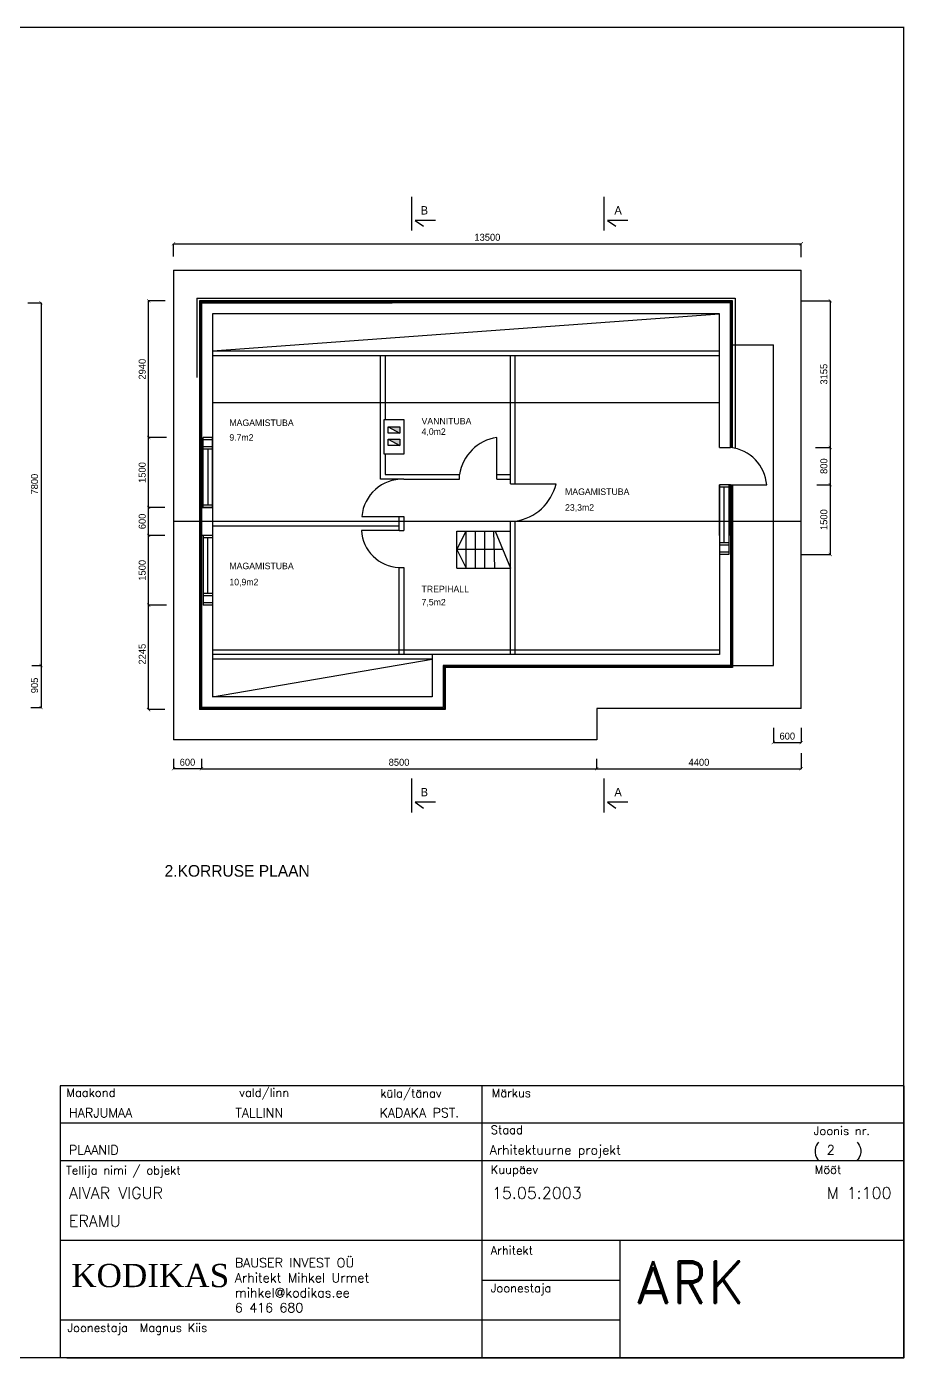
# Model space of a CAD drawing. Header units: millimetres. Extents: x -183747 to 314141, y 291435 to 411008.
# Drawn here: x 67739 to 86617, y 371139 to 399767 of the extents above; entities that cross this region are included whole.
import ezdxf

# ---------------------------------------------------------------- set-up
doc = ezdxf.new("R2010")
doc.units = ezdxf.units.MM
for name, color, linetype in [('ARKKI', 7, 'Continuous'), ('kivivooder', 254, 'Continuous'), ('MITAT', 5, 'Continuous'), ('OHUET', 5, 'Continuous'), ('pun', 1, 'Continuous'), ('raam', 7, 'Continuous'), ('RASTERIT', 9, 'Continuous'), ('TEKST', 7, 'Continuous'), ('uks', 5, 'Continuous')]:
    doc.layers.add(name, color=color, linetype=linetype)
doc.styles.add('ROMAND', font='romand')
doc.styles.add('ROMANS', font='romans')
doc.styles.add('TIMES', font='TIMES.TTF')
doc.dimstyles.new('ISO-25', dxfattribs={"dimtxt": 2.5, "dimasz": 2.5, "dimexe": 1.25, "dimexo": 0.625, "dimgap": 6.25, "dimtad": 1, "dimdec": 0, "dimtxsty": 'Standard', "dimcen": 2.5, "dimadec": 0, "dimazin": 0, "dimtfac": 1, "dimtdec": 0, "dimtmove": 0, "dimatfit": 3, "dimfxl": 0, "dimarcsym": 0})

# ---------------------------------------------------------------- blocks, each defined once
blk = doc.blocks.new('ca3l')
at = {"color": 0, "linetype": 'ByBlock', "const_width": 0.14}
blk.add_lwpolyline([(192, 0), (192, 143), (0, 143), (0, 0)], close=True, dxfattribs=at)
blk = doc.blocks.new('kirjanurk')
at = {"layer": 'ARKKI'}
for p, q in [((0, 5846), (-18144, 5846)), ((-18144, 5846), (-18144, 0)), ((-9072, 5846), (-9072, 0)), ((0, 5846), (0, 0)), ((0, 5040), (-18144, 5040)), ((0, 4234), (-18144, 4234)), ((0, 2520), (-18144, 2520)), ((-6098, 0), (-6098, 2520)), ((-6098, 1663), (-9072, 1663)), ((-6098, 806), (-18144, 806)), ((0, 0), (-18144, 0))]:
    blk.add_line(p, q, dxfattribs=at)
for s, height, style, p in [('Maakond', 181.4, 'ROMANS', (-18010, 5608)), ('vald/linn', 181.4, 'ROMANS', (-14291, 5608)), ('küla/tänav', 181.4, 'ROMANS', (-11258, 5595)), ('Märkus', 181.4, 'ROMANS', (-8863, 5602)), ('Staad', 181.4, 'ROMANS', (-8882, 4808)), ('Joonis nr.', 181.4, 'ROMANS', (-1937, 4788)), ('(    )', 252, 'ROMAND', (-1949, 4331)), ('Tellija nimi / objekt', 181.44, 'ROMANS', (-18015, 3938)), ('Kuupäev', 181.4, 'ROMANS', (-8882, 3954)), ('Mõõt', 181.4, 'ROMANS', (-1917, 3954)), ('Arhitekt', 181.4, 'ROMANS', (-8883, 2217)), ('ARK', 907.2, 'ROMAND', (-5780, 1170)), ('Joonestaja', 181.4, 'ROMANS', (-8883, 1407)), ('Joonestaja  Magnus Kiis', 181.44, 'ROMANS', (-17988, 555))]:
    blk.add_text(s, height=height, dxfattribs=dict(at, style=style)).set_placement(p)
at = {"layer": 'MITAT', "style": 'TIMES'}
blk.add_text('KODIKAS', height=500, dxfattribs=at).set_placement((-17904, 1517))
at = {"layer": 'OHUET', "style": 'ROMANS'}
for s, height, p in [('BAUSER INVEST OÜ', 199.58, (-14385, 1943)), ('Arhitekt Mihkel Urmet', 199.58, (-14385, 1620)), ('mihkel@kodikas.ee', 199.58, (-14385, 1297)), ('6 416 680', 199.6, (-14385, 974))]:
    blk.add_text(s, height=height, dxfattribs=at).set_placement(p)
for tag, p, height in [('MAAKOND', (-17954, 5167), 200), ('VALD', (-14374, 5167), 200), ('TÄNAV', (-11274, 5167), 200), ('JOONISE NIMETUS', (-17954, 4367), 200), ('T.P', (-8904, 4367), 200), ('NR', (-1655, 4367), 200), ('MÕÕT', (-1655, 3417), 250), ('NIMI', (-17954, 3417), 250), ('Kuupäev', (-8854, 3417), 250), ('OBJEKT', (-17954, 2817), 250)]:
    blk.add_attdef(tag, p, '', height=height, dxfattribs=at)
blk = doc.blocks.new('_ArchTick')
at = {"color": 0, "linetype": 'ByBlock', "const_width": 0.15}
blk.add_lwpolyline([(-0.5, -0.5), (0.5, 0.5)], dxfattribs=at)
blk = doc.blocks.new('*D131')
at = {"layer": 'Defpoints', "color": 0}
for p in [(67852, 386032), (67826, 385129), (68049, 385129)]:
    blk.add_point(p, dxfattribs=at)
at = {"layer": 'pun', "color": 0, "lineweight": -2}
for p, q in [((67858, 386032), (68050, 386032)), ((68049, 386032), (68049, 385129)), ((67832, 385129), (68050, 385129))]:
    blk.add_line(p, q, dxfattribs=at)
at = {"layer": 'pun', "color": 0, "lineweight": -2, "xscale": 70, "yscale": 70, "zscale": 70}
for p, rotation in [((68049, 386032), 90), ((68049, 385129), 270)]:
    blk.add_blockref('_ArchTick', p, dxfattribs=dict(at, rotation=rotation))
at = {"layer": 'pun', "color": 0, "insert": (67911, 385605), "char_height": 150, "attachment_point": 5, "rotation": 90}
blk.add_mtext('905', dxfattribs=at)
blk = doc.blocks.new('*D128')
at = {"layer": 'Defpoints', "color": 0}
for p in [(67759, 393832), (67846, 386032), (68049, 386032)]:
    blk.add_point(p, dxfattribs=at)
at = {"layer": 'pun', "color": 0, "lineweight": -2}
for p, q in [((67765, 393832), (68050, 393832)), ((68049, 393832), (68049, 386032)), ((67852, 386032), (68050, 386032))]:
    blk.add_line(p, q, dxfattribs=at)
at = {"layer": 'pun', "color": 0, "lineweight": -2, "xscale": 70, "yscale": 70, "zscale": 70}
for p, rotation in [((68049, 393832), 90), ((68049, 386032), 270)]:
    blk.add_blockref('_ArchTick', p, dxfattribs=dict(at, rotation=rotation))
at = {"layer": 'pun', "color": 0, "insert": (67911, 389932), "char_height": 150, "attachment_point": 5, "rotation": 90}
blk.add_mtext('7800', dxfattribs=at)
blk = doc.blocks.new('*D166')
at = {"layer": 'Defpoints', "color": 0}
for p in [(84730, 389919), (84399, 388418), (85024, 388418)]:
    blk.add_point(p, dxfattribs=at)
at = {"layer": 'pun', "color": 0, "lineweight": -2}
for p, q in [((84736, 389919), (85025, 389919)), ((85024, 389919), (85024, 388418)), ((84406, 388418), (85025, 388418))]:
    blk.add_line(p, q, dxfattribs=at)
at = {"layer": 'pun', "color": 0, "lineweight": -2, "xscale": 70, "yscale": 70, "zscale": 70}
for p, rotation in [((85024, 389919), 90), ((85024, 388418), 270)]:
    blk.add_blockref('_ArchTick', p, dxfattribs=dict(at, rotation=rotation))
at = {"layer": 'pun', "color": 0, "insert": (84886, 389169), "char_height": 150, "attachment_point": 5, "rotation": 90}
blk.add_mtext('1500', dxfattribs=at)
blk = doc.blocks.new('*D165')
at = {"layer": 'Defpoints', "color": 0}
for p in [(84399, 393873), (84701, 390719), (85024, 390719)]:
    blk.add_point(p, dxfattribs=at)
at = {"layer": 'pun', "color": 0, "lineweight": -2}
for p, q in [((84406, 393873), (85025, 393873)), ((85024, 393873), (85024, 390719)), ((84708, 390719), (85025, 390719))]:
    blk.add_line(p, q, dxfattribs=at)
at = {"layer": 'pun', "color": 0, "lineweight": -2, "xscale": 70, "yscale": 70, "zscale": 70}
for p, rotation in [((85024, 393873), 90), ((85024, 390719), 270)]:
    blk.add_blockref('_ArchTick', p, dxfattribs=dict(at, rotation=rotation))
at = {"layer": 'pun', "color": 0, "insert": (84886, 392296), "char_height": 150, "attachment_point": 5, "rotation": 90}
blk.add_mtext('3155', dxfattribs=at)
blk = doc.blocks.new('*D164')
at = {"layer": 'Defpoints', "color": 0}
for p in [(84701, 390719), (84730, 389919), (85024, 389919)]:
    blk.add_point(p, dxfattribs=at)
at = {"layer": 'pun', "color": 0, "lineweight": -2}
for p, q in [((84708, 390719), (85025, 390719)), ((85024, 390719), (85024, 389919)), ((84736, 389919), (85025, 389919))]:
    blk.add_line(p, q, dxfattribs=at)
at = {"layer": 'pun', "color": 0, "lineweight": -2, "xscale": 70, "yscale": 70, "zscale": 70}
for p, rotation in [((85024, 390719), 90), ((85024, 389919), 270)]:
    blk.add_blockref('_ArchTick', p, dxfattribs=dict(at, rotation=rotation))
at = {"layer": 'pun', "color": 0, "insert": (84886, 390319), "char_height": 150, "attachment_point": 5, "rotation": 90}
blk.add_mtext('800', dxfattribs=at)
blk = doc.blocks.new('*D163')
at = {"layer": 'Defpoints', "color": 0}
for p in [(83799, 384696), (84399, 384696), (84399, 384378)]:
    blk.add_point(p, dxfattribs=at)
at = {"layer": 'pun', "color": 0, "lineweight": -2}
for p, q in [((83799, 384690), (83799, 384377)), ((84399, 384690), (84399, 384377)), ((83799, 384378), (84399, 384378))]:
    blk.add_line(p, q, dxfattribs=at)
at = {"layer": 'pun', "color": 0, "lineweight": -2, "xscale": 70, "yscale": 70, "zscale": 70, "rotation": 180}
blk.add_blockref('_ArchTick', (83799, 384378), dxfattribs=at)
at = {"layer": 'pun', "color": 0, "lineweight": -2, "xscale": 70, "yscale": 70, "zscale": 70}
blk.add_blockref('_ArchTick', (84399, 384378), dxfattribs=at)
at = {"layer": 'pun', "color": 0, "insert": (84099, 384515), "char_height": 150, "attachment_point": 5}
blk.add_mtext('600', dxfattribs=at)
blk = doc.blocks.new('*D162')
at = {"layer": 'Defpoints', "color": 0}
for p in [(79999, 384032), (84399, 384155), (84399, 383815)]:
    blk.add_point(p, dxfattribs=at)
at = {"layer": 'pun', "color": 0, "lineweight": -2}
for p, q in [((79999, 384026), (79999, 383813)), ((84399, 384149), (84399, 383813)), ((79999, 383815), (84399, 383815))]:
    blk.add_line(p, q, dxfattribs=at)
at = {"layer": 'pun', "color": 0, "lineweight": -2, "xscale": 70, "yscale": 70, "zscale": 70, "rotation": 180}
blk.add_blockref('_ArchTick', (79999, 383815), dxfattribs=at)
at = {"layer": 'pun', "color": 0, "lineweight": -2, "xscale": 70, "yscale": 70, "zscale": 70}
blk.add_blockref('_ArchTick', (84399, 383815), dxfattribs=at)
at = {"layer": 'pun', "color": 0, "insert": (82199, 383952), "char_height": 150, "attachment_point": 5}
blk.add_mtext('4400', dxfattribs=at)
blk = doc.blocks.new('*D161')
at = {"layer": 'Defpoints', "color": 0}
for p in [(84399, 395100), (70899, 394818), (84399, 394807)]:
    blk.add_point(p, dxfattribs=at)
at = {"layer": 'pun', "color": 0, "lineweight": -2}
for p, q in [((70899, 394825), (70899, 395101)), ((70899, 395100), (84399, 395100)), ((84399, 394814), (84399, 395101))]:
    blk.add_line(p, q, dxfattribs=at)
at = {"layer": 'pun', "color": 0, "lineweight": -2, "xscale": 70, "yscale": 70, "zscale": 70, "rotation": 180}
blk.add_blockref('_ArchTick', (70899, 395100), dxfattribs=at)
at = {"layer": 'pun', "color": 0, "lineweight": -2, "xscale": 70, "yscale": 70, "zscale": 70}
blk.add_blockref('_ArchTick', (84399, 395100), dxfattribs=at)
at = {"layer": 'pun', "color": 0, "insert": (77649, 395238), "char_height": 150, "attachment_point": 5}
blk.add_mtext('13500', dxfattribs=at)
blk = doc.blocks.new('*D160')
at = {"layer": 'Defpoints', "color": 0}
for p in [(70363, 393873), (70724, 393873), (70753, 390933)]:
    blk.add_point(p, dxfattribs=at)
at = {"layer": 'pun', "color": 0, "lineweight": -2}
for p, q in [((70718, 393873), (70362, 393873)), ((70363, 390933), (70363, 393873)), ((70746, 390933), (70362, 390933))]:
    blk.add_line(p, q, dxfattribs=at)
at = {"layer": 'pun', "color": 0, "lineweight": -2, "xscale": 70, "yscale": 70, "zscale": 70}
for p, rotation in [((70363, 393873), 90), ((70363, 390933), 270)]:
    blk.add_blockref('_ArchTick', p, dxfattribs=dict(at, rotation=rotation))
at = {"layer": 'pun', "color": 0, "insert": (70226, 392403), "char_height": 150, "attachment_point": 5, "rotation": 90}
blk.add_mtext('2940', dxfattribs=at)
blk = doc.blocks.new('*D159')
at = {"layer": 'Defpoints', "color": 0}
for p in [(70363, 388830), (70718, 388830), (70753, 387329)]:
    blk.add_point(p, dxfattribs=at)
at = {"layer": 'pun', "color": 0, "lineweight": -2}
for p, q in [((70711, 388830), (70362, 388830)), ((70363, 387329), (70363, 388830)), ((70746, 387329), (70362, 387329))]:
    blk.add_line(p, q, dxfattribs=at)
at = {"layer": 'pun', "color": 0, "lineweight": -2, "xscale": 70, "yscale": 70, "zscale": 70}
for p, rotation in [((70363, 388830), 90), ((70363, 387329), 270)]:
    blk.add_blockref('_ArchTick', p, dxfattribs=dict(at, rotation=rotation))
at = {"layer": 'pun', "color": 0, "insert": (70226, 388080), "char_height": 150, "attachment_point": 5, "rotation": 90}
blk.add_mtext('1500', dxfattribs=at)
blk = doc.blocks.new('*D158')
at = {"layer": 'Defpoints', "color": 0}
for p in [(70363, 389432), (70718, 389432), (70718, 388830)]:
    blk.add_point(p, dxfattribs=at)
at = {"layer": 'pun', "color": 0, "lineweight": -2}
for p, q in [((70711, 389432), (70362, 389432)), ((70363, 388830), (70363, 389432)), ((70711, 388830), (70362, 388830))]:
    blk.add_line(p, q, dxfattribs=at)
at = {"layer": 'pun', "color": 0, "lineweight": -2, "xscale": 70, "yscale": 70, "zscale": 70}
for p, rotation in [((70363, 389432), 90), ((70363, 388830), 270)]:
    blk.add_blockref('_ArchTick', p, dxfattribs=dict(at, rotation=rotation))
at = {"layer": 'pun', "color": 0, "insert": (70226, 389131), "char_height": 150, "attachment_point": 5, "rotation": 90}
blk.add_mtext('600', dxfattribs=at)
blk = doc.blocks.new('*D157')
at = {"layer": 'Defpoints', "color": 0}
for p in [(70363, 390933), (70753, 390933), (70718, 389432)]:
    blk.add_point(p, dxfattribs=at)
at = {"layer": 'pun', "color": 0, "lineweight": -2}
for p, q in [((70746, 390933), (70362, 390933)), ((70363, 389432), (70363, 390933)), ((70711, 389432), (70362, 389432))]:
    blk.add_line(p, q, dxfattribs=at)
at = {"layer": 'pun', "color": 0, "lineweight": -2, "xscale": 70, "yscale": 70, "zscale": 70}
for p, rotation in [((70363, 390933), 90), ((70363, 389432), 270)]:
    blk.add_blockref('_ArchTick', p, dxfattribs=dict(at, rotation=rotation))
at = {"layer": 'pun', "color": 0, "insert": (70226, 390182), "char_height": 150, "attachment_point": 5, "rotation": 90}
blk.add_mtext('1500', dxfattribs=at)
blk = doc.blocks.new('*D156')
at = {"layer": 'Defpoints', "color": 0}
for p in [(70899, 384032), (71499, 384032), (71499, 383816)]:
    blk.add_point(p, dxfattribs=at)
at = {"layer": 'pun', "color": 0, "lineweight": -2}
for p, q in [((70899, 384026), (70899, 383815)), ((71499, 384026), (71499, 383815)), ((70899, 383816), (71499, 383816))]:
    blk.add_line(p, q, dxfattribs=at)
at = {"layer": 'pun', "color": 0, "lineweight": -2, "xscale": 70, "yscale": 70, "zscale": 70, "rotation": 180}
blk.add_blockref('_ArchTick', (70899, 383816), dxfattribs=at)
at = {"layer": 'pun', "color": 0, "lineweight": -2, "xscale": 70, "yscale": 70, "zscale": 70}
blk.add_blockref('_ArchTick', (71499, 383816), dxfattribs=at)
at = {"layer": 'pun', "color": 0, "insert": (71199, 383953), "char_height": 150, "attachment_point": 5}
blk.add_mtext('600', dxfattribs=at)
blk = doc.blocks.new('*D155')
at = {"layer": 'Defpoints', "color": 0}
for p in [(71499, 384032), (79999, 384032), (79999, 383815)]:
    blk.add_point(p, dxfattribs=at)
at = {"layer": 'pun', "color": 0, "lineweight": -2}
for p, q in [((71499, 384026), (71499, 383813)), ((79999, 384026), (79999, 383813)), ((71499, 383815), (79999, 383815))]:
    blk.add_line(p, q, dxfattribs=at)
at = {"layer": 'pun', "color": 0, "lineweight": -2, "xscale": 70, "yscale": 70, "zscale": 70, "rotation": 180}
blk.add_blockref('_ArchTick', (71499, 383815), dxfattribs=at)
at = {"layer": 'pun', "color": 0, "lineweight": -2, "xscale": 70, "yscale": 70, "zscale": 70}
blk.add_blockref('_ArchTick', (79999, 383815), dxfattribs=at)
at = {"layer": 'pun', "color": 0, "insert": (75749, 383952), "char_height": 150, "attachment_point": 5}
blk.add_mtext('8500', dxfattribs=at)
blk = doc.blocks.new('*D154')
at = {"layer": 'Defpoints', "color": 0}
for p in [(70363, 387329), (70753, 387329), (70718, 385085)]:
    blk.add_point(p, dxfattribs=at)
at = {"layer": 'pun', "color": 0, "lineweight": -2}
for p, q in [((70746, 387329), (70362, 387329)), ((70363, 385085), (70363, 387329)), ((70711, 385085), (70362, 385085))]:
    blk.add_line(p, q, dxfattribs=at)
at = {"layer": 'pun', "color": 0, "lineweight": -2, "xscale": 70, "yscale": 70, "zscale": 70}
for p, rotation in [((70363, 387329), 90), ((70363, 385085), 270)]:
    blk.add_blockref('_ArchTick', p, dxfattribs=dict(at, rotation=rotation))
at = {"layer": 'pun', "color": 0, "insert": (70226, 386277), "char_height": 150, "attachment_point": 5, "rotation": 90}
blk.add_mtext('2245', dxfattribs=at)

msp = doc.modelspace()

# ---------------------------------------------------------------- hatches: boundary and pattern name
at = {"layer": 'uks'}
h = msp.add_hatch(color=256, dxfattribs=at)
h.paths.add_polyline_path([(75513.35471, 391165.216), (75765.39677, 391025.39783), (75765.39677, 391165.216)])
h.paths.add_polyline_path([(75513.35471, 390899.56135), (75765.39677, 390759.74318), (75765.39677, 390899.56135)])

# ---------------------------------------------------------------- linework, layer by layer
for p, q in [((71399.41078, 393930.96711), (71399.41078, 392228.03155)), ((71399.41078, 393930.96711), (82974.80775, 393930.96711)), ((82974.80775, 393930.96711), (82974.80775, 390719.44474)), ((82916.80775, 393872.96711), (71457.41078, 393872.96711)), ((71457.41078, 393872.96711), (71457.41078, 386032.21711)), ((82896.80775, 393852.96711), (71477.41078, 393852.96711)), ((71477.41078, 393852.96711), (71477.41078, 386032.21711)), ((82874.80775, 393830.96711), (71499.41078, 393830.96711)), ((71499.41078, 393830.96711), (71499.41078, 386032.21711)), ((71499.41078, 393830.96711), (71499.41078, 392228.03155)), ((71499.41078, 393830.96711), (75599.41078, 393830.96711)), ((82874.80775, 390718.96711), (82874.80775, 393830.96711)), ((82896.80775, 390718.96711), (82896.80775, 393852.96711)), ((82916.80775, 390718.96711), (82916.80775, 393872.96711)), ((82639.80775, 393595.96711), (71734.41078, 393595.96711)), ((71734.41078, 393595.96711), (71734.41078, 386032.21711)), ((82639.80775, 390718.96711), (82639.80775, 393595.96711)), ((71734.41078, 392794.28155), (82639.80775, 392794.28155)), ((82874.80775, 392929.28155), (83799.41078, 392929.28155)), ((83799.41078, 386032.21711), (83799.41078, 392929.28155)), ((71734.41078, 392694.28155), (75834.41078, 392694.28155)), ((75349.41078, 390038.24521), (75349.41078, 392694.28155)), ((75449.41078, 392694.28155), (75449.41078, 391319.01607)), ((75834.41078, 392694.28155), (82639.80775, 392694.28155)), ((78149.41078, 389938.24521), (78149.41078, 392694.28155)), ((78249.41078, 389938.24521), (78249.41078, 392694.28155)), ((75449.41078, 390577.97973), (75449.41078, 390138.24521)), ((82639.80775, 390718.96711), (82874.80775, 390718.96711)), ((75849.41078, 390038.24521), (75349.41078, 390038.24521)), ((75449.41078, 390138.24521), (77049.41078, 390138.24521)), ((75849.41078, 390038.24521), (77049.41078, 390038.24521)), ((77049.41078, 390038.24521), (77049.41078, 390138.24521)), ((77849.41078, 390038.24521), (77849.41078, 390138.24521)), ((77849.41078, 390138.24521), (78149.41078, 390138.24521)), ((77849.41078, 390038.24521), (78149.41078, 390038.24521)), ((78149.41078, 389938.24521), (78249.41078, 389938.24521)), ((82639.80779, 388831.10211), (82640.43279, 389919.10211)), ((82874.80775, 389918.96711), (82640.43271, 389918.96711)), ((82874.80775, 388830.96711), (82875.43275, 389918.96711)), ((82896.80775, 389918.96711), (82896.80775, 386010.21711)), ((82916.80775, 389918.96711), (82916.80775, 385990.21711)), ((71499.41078, 389431.91371), (71734.41078, 389431.91371)), ((71734.41078, 389138.24521), (75749.41078, 389138.24521)), ((75749.41078, 389238.24521), (75849.41078, 389238.24521)), ((75749.41078, 388938.24521), (75749.41078, 389238.24521)), ((75849.41078, 389238.24521), (75849.41078, 388938.24521)), ((78149.41078, 389138.24521), (78249.41078, 389138.24521)), ((78149.41078, 386267.21711), (78149.41078, 389138.24521)), ((78249.41078, 386267.21711), (78249.41078, 389138.24521)), ((71734.41078, 388830.03871), (71499.41078, 388830.03871)), ((71734.41078, 389038.24521), (75749.41078, 389038.24521)), ((75749.41078, 388938.24521), (75849.41078, 388938.24521)), ((82639.80775, 388830.96711), (82639.80775, 386267.21711)), ((82874.80775, 388830.96711), (82874.80775, 386032.21711)), ((75749.41078, 388138.24521), (75849.41078, 388138.24521)), ((75749.41078, 386267.21711), (75749.41078, 388138.24521)), ((75849.41078, 388138.24521), (75849.41078, 386267.21711)), ((75849.41078, 388092.26286), (75849.41078, 386282.21711)), ((78149.41078, 386282.21711), (78149.41078, 386879.28155)), ((76464.41078, 386267.21711), (71734.41078, 386267.21711)), ((76464.41078, 386267.21711), (76464.41078, 385362.40655)), ((82639.80775, 386267.21711), (76464.41078, 386267.21711)), ((71457.41078, 386032.21711), (71457.41078, 385085.40655)), ((71477.41078, 386032.21711), (71477.41078, 385105.40655)), ((71499.41078, 386032.21711), (71499.41078, 385127.40655)), ((76464.41078, 386167.21711), (71734.41078, 386167.21711)), ((71734.41078, 386032.21711), (71734.41078, 385362.40655)), ((76999.41078, 386032.21711), (76699.41078, 386032.21711)), ((76699.41078, 386032.21711), (76699.41078, 385127.40655)), ((82874.80775, 386032.21711), (76699.41078, 386032.21711)), ((76721.41078, 386010.21711), (76721.41078, 385105.40655)), ((82896.80775, 386010.21711), (76721.41078, 386010.21711)), ((76741.41078, 385990.21711), (76741.41078, 385085.40655)), ((82916.80775, 385990.21711), (76741.41078, 385990.21711)), ((77899.41078, 386032.21711), (81552.03379, 386032.21711)), ((81552.03379, 386032.21711), (82874.80775, 386032.21711)), ((82874.80775, 386032.21711), (83799.41078, 386032.21711)), ((76464.41078, 385362.40655), (71734.41078, 385362.40655)), ((76741.41078, 385085.40655), (71457.41078, 385085.40655)), ((76721.41078, 385105.40655), (71477.41078, 385105.40655)), ((76699.41078, 385127.40655), (71499.41078, 385127.40655))]:
    msp.add_line(p, q)
for points in [[(75429.34069, 391319.01607), (75849.41078, 391319.01607), (75849.41078, 390577.97973), (75429.34069, 390577.97973)], [(75513.35471, 391165.216), (75765.39677, 391165.216), (75765.39677, 391025.39783), (75513.35471, 391025.39783)], [(75513.35471, 390899.56135), (75765.39677, 390899.56135), (75765.39677, 390759.74318), (75513.35471, 390759.74318)]]:
    msp.add_lwpolyline(points, close=True)
at = {"layer": 'kivivooder'}
for p, q in [((71734.41078, 390932.53871), (71534.41078, 390932.53871)), ((71534.41078, 389431.91371), (71534.41078, 390932.53871)), ((71734.41078, 390882.53871), (71534.41078, 390882.53871)), ((71734.41078, 389431.91371), (71734.41078, 390932.53871)), ((71734.41078, 390732.53871), (71534.41078, 390732.53871)), ((71734.41078, 390682.53871), (71534.41078, 390682.53871)), ((71634.41078, 390682.53871), (71634.41078, 389482.53871)), ((82640.43271, 389918.96711), (82640.43271, 388418.34211)), ((82840.43271, 389918.96711), (82640.43271, 389918.96711)), ((82840.43271, 389918.96711), (82840.43271, 388418.34211)), ((82840.43271, 389868.34211), (82640.43271, 389868.34211)), ((82740.43271, 388668.34211), (82740.43271, 389868.34211)), ((71734.41078, 389482.53871), (71534.41078, 389482.53871)), ((71734.41078, 389431.91371), (71534.41078, 389431.91371)), ((84399.41078, 389129.41371), (70899.41078, 389129.41371)), ((71734.41078, 388830.03871), (71534.41078, 388830.03871)), ((71534.41078, 388830.03871), (71534.41078, 387329.41371)), ((71734.41078, 388779.41371), (71534.41078, 388779.41371)), ((71634.41078, 387579.41371), (71634.41078, 388779.41371)), ((71734.41078, 388830.03871), (71734.41078, 387329.41371)), ((82840.43271, 388668.34211), (82640.43271, 388668.34211)), ((82840.43271, 388618.34211), (82640.43271, 388618.34211)), ((82840.43271, 388468.34211), (82640.43271, 388468.34211)), ((82840.43271, 388418.34211), (82640.43271, 388418.34211)), ((71734.41078, 387579.41371), (71534.41078, 387579.41371)), ((71734.41078, 387529.41371), (71534.41078, 387529.41371)), ((71734.41078, 387379.41371), (71534.41078, 387379.41371)), ((71734.41078, 387329.41371), (71534.41078, 387329.41371))]:
    msp.add_line(p, q, dxfattribs=at)
at = {"layer": 'pun'}
for p, q in [((71734.41078, 392794.28155), (82639.80775, 393595.96711)), ((71734.41078, 391687.52795), (82639.80775, 391687.52795)), ((71734.41078, 386371.03514), (82639.80775, 386371.03514)), ((71734.41078, 385362.40655), (76464.41078, 386167.21711))]:
    msp.add_line(p, q, dxfattribs=at)
at = {"layer": 'raam'}
msp.add_line((68602.87011, 371153.05358), (86602.86522, 371153.05358), dxfattribs=at)
at = {"layer": 'uks'}
for p, q in [((76022.01789, 395382.35188), (76022.01789, 396111.08036)), ((80157.92676, 395382.35188), (80157.92676, 396111.08036)), ((76094.61219, 395601.91125), (76276.69195, 395474.61897)), ((76531.60364, 395601.91125), (76094.61219, 395601.91125)), ((80667.51251, 395601.91125), (80230.52106, 395601.91125)), ((80230.52106, 395601.91125), (80412.60081, 395474.61897)), ((70899.41078, 394529.28155), (75299.41078, 394529.28155)), ((70899.41078, 394529.28155), (70899.41078, 384432.21711)), ((75299.41078, 394529.28155), (84399.41078, 394529.28155)), ((84399.41078, 385112.28459), (84399.41078, 394529.28155)), ((75513.35471, 391165.216), (75765.39677, 391025.39783)), ((75513.35471, 390899.56135), (75765.39677, 390759.74318)), ((77849.41078, 390138.24521), (77849.41078, 390938.24521)), ((78249.41078, 389938.24521), (79126.52322, 389938.24521)), ((82875.43275, 389918.96711), (83657.61886, 389918.96711)), ((74949.41078, 389238.24521), (75749.41078, 389238.24521)), ((75749.41078, 388938.24521), (74939.697, 388938.24521)), ((76990.60285, 388124.65153), (76990.60285, 388924.65153)), ((76990.60285, 388924.65153), (77390.60285, 388924.65153)), ((76990.60285, 388524.65153), (77190.60285, 388924.65153)), ((77190.60285, 388124.65153), (77190.60285, 388924.65153)), ((77390.60285, 388124.65153), (77390.60285, 388924.65153)), ((77390.60285, 388924.65153), (78149.41078, 388924.65153)), ((77590.60285, 388124.65153), (77590.60285, 388924.65153)), ((77779.80248, 388924.65153), (77805.27372, 388124.65153)), ((77818.03993, 388924.65153), (78149.41078, 388124.65153)), ((77390.60285, 388524.65153), (76990.60285, 388524.65153)), ((76990.60285, 388524.65153), (77190.60285, 388124.65153)), ((77983.72536, 388524.65153), (77390.60285, 388524.65153)), ((76990.60285, 388124.65153), (77390.60285, 388124.65153)), ((77390.60285, 388124.65153), (78149.41078, 388124.65153)), ((79999.41078, 385112.28459), (79999.41078, 384432.21711)), ((84399.41078, 385112.28459), (79999.41078, 385112.28459)), ((79999.41078, 384432.21711), (70899.41078, 384432.21711)), ((76022.01789, 382875.43812), (76022.01789, 383604.1666)), ((80157.92676, 382875.43812), (80157.92676, 383604.1666)), ((76531.60364, 383094.99749), (76094.61219, 383094.99749)), ((76094.61219, 383094.99749), (76276.69195, 382967.70521)), ((80230.52106, 383094.99749), (80412.60081, 382967.70521)), ((80667.51251, 383094.99749), (80230.52106, 383094.99749))]:
    msp.add_line(p, q, dxfattribs=at)
for centre, radius, start, end in [((77999.96068, 389987.69531), 962.39824, 98.999857871, 171.000142129), ((82780.42137, 389844.13656), 879.97481, 4.553337223, 83.801659175), ((75820.63468, 389164.36832), 874.35055, 88.11397518, 175.153103493), ((78100.89684, 390181.90338), 1054.17208, 278.098890967, 346.635979092), ((75785.01024, 388984.04968), 846.55332, 183.101617877, 267.589874184)]:
    msp.add_arc(centre, radius, start, end, dxfattribs=at)

# ---------------------------------------------------------------- block references
at = {"layer": 'raam', "ltscale": 0.5, "xscale": 200, "yscale": 200, "zscale": 200}
msp.add_blockref('ca3l', (48202.86522, 371153.05358), dxfattribs=at)
at = {"layer": 'RASTERIT', "xscale": 1.000000000931323, "yscale": 0.9999999776482582}
msp.add_blockref('kirjanurk', (86602.86522, 371153.05358), dxfattribs=at).add_auto_attribs({'JOONISE NIMETUS': 'PLAANID', 'OBJEKT': 'ERAMU', 'NIMI': 'AIVAR VIGUR', 'MAAKOND': 'HARJUMAA', 'T.P': 'Arhitektuurne projekt', 'VALD': 'TALLINN', 'TÄNAV': 'KADAKA PST.', 'Kuupäev': '15.05.2003', 'MÕÕT': 'M 1:100', 'NR': '2'})

# ---------------------------------------------------------------- texts
at = {"layer": 'TEKST'}
msp.add_text('2.KORRUSE PLAAN', height=250, dxfattribs=at).set_placement((70707.27174, 381493.63275))
at = {"layer": 'uks'}
for s, height, p in [('B', 180, (76213.03315, 395728.19687)), ('A', 180, (80379.43058, 395728.19687)), ('VANNITUBA', 140, (76232.93463, 391217.4058)), ('MAGAMISTUBA', 140, (72099.6867, 391181.98063)), ('4,0m2', 140, (76232.93463, 390991.35678)), ('9.7m2', 140, (72099.6867, 390865.46502)), ('MAGAMISTUBA', 140, (79319.09349, 389699.72636)), ('23,3m2', 140, (79319.09349, 389360.65282)), ('MAGAMISTUBA', 140, (72099.6867, 388103.07974)), ('10,9m2', 140, (72099.6867, 387757.29134)), ('TREPIHALL', 140, (76232.93463, 387607.56882)), ('7,5m2', 140, (76232.93463, 387325.00764)), ('B', 180, (76213.03315, 383221.28311)), ('A', 180, (80379.43058, 383221.28311))]:
    msp.add_text(s, height=height, dxfattribs=at).set_placement(p)

# ---------------------------------------------------------------- dimensions: what is measured, and where the dimension line sits
at = {"layer": 'pun'}
for base, p1, p2, picture, middle in [((84399.41078, 395100.01986), (70899.41078, 394818.4007), (84399.41078, 394807.34881), '*D161', (77649.41078, 395237.51986)), ((71499.41078, 383815.81483), (70899.41078, 384032.42171), (71499.41078, 384032.42171), '*D156', (71199.41078, 383953.31483)), ((79999.41078, 383814.56483), (71499.41078, 384032.42171), (79999.41078, 384032.42171), '*D155', (75749.41078, 383952.06483)), ((84399.41078, 383814.56483), (79999.41078, 384032.42171), (84399.41078, 384155.24209), '*D162', (82199.41078, 383952.06483))]:
    dim = msp.add_linear_dim(base=base, p1=p1, p2=p2, dimstyle='ISO-25', override={"dimtxt": 150, "dimasz": 70, "dimexo": 6.25, "dimgap": 62.5, "dimblk1": 'ArchTick', "dimblk2": 'ArchTick', "dimsah": 1, "dimtix": 1}, dxfattribs=at)
    dim.commit()
    dim.dimension.update_dxf_attribs({"geometry": picture, "text_midpoint": middle})
for base, p1, p2, override, picture, middle in [((68048.89802, 386032.21711), (67758.80786, 393832.21711), (67845.92201, 386032.21711), {"dimtxt": 150, "dimasz": 70, "dimexo": 6.25, "dimgap": 62.5, "dimrnd": 5, "dimblk1": 'ArchTick', "dimblk2": 'ArchTick', "dimsah": 1, "dimtix": 1}, '*D128', (67911.39802, 389932.21711)), ((70363.23118, 393872.96711), (70752.71546, 390932.53871), (70723.96546, 393872.96711), {"dimtxt": 150, "dimasz": 70, "dimexo": 6.25, "dimgap": 62.5, "dimrnd": 5, "dimblk1": 'ArchTick', "dimblk2": 'ArchTick', "dimsah": 1, "dimtix": 1}, '*D160', (70225.73118, 392402.75291)), ((85023.79928, 390718.96711), (84399.41078, 393872.96711), (84701.4623, 390718.96711), {"dimtxt": 150, "dimasz": 70, "dimexo": 6.25, "dimgap": 62.5, "dimrnd": 5, "dimblk1": 'ArchTick', "dimblk2": 'ArchTick', "dimsah": 1, "dimtix": 1}, '*D165', (84886.29928, 392295.96711)), ((70363.23118, 390932.53871), (70717.71546, 389431.91371), (70752.71546, 390932.53871), {"dimtxt": 150, "dimasz": 70, "dimexo": 6.25, "dimgap": 62.5, "dimdec": 0, "dimrnd": 5, "dimblk1": 'ArchTick', "dimblk2": 'ArchTick', "dimsah": 1, "dimtix": 1}, '*D157', (70225.73118, 390182.22621)), ((85023.79928, 389918.96711), (84701.4623, 390718.96711), (84730.08543, 389918.96711), {"dimtxt": 150, "dimasz": 70, "dimexo": 6.25, "dimgap": 62.5, "dimblk1": 'ArchTick', "dimblk2": 'ArchTick', "dimsah": 1, "dimtix": 1}, '*D164', (84886.29928, 390318.96711)), ((85023.79928, 388418.34211), (84730.08543, 389918.96711), (84399.41078, 388418.34211), {"dimtxt": 150, "dimasz": 70, "dimexo": 6.25, "dimgap": 62.5, "dimrnd": 5, "dimblk1": 'ArchTick', "dimblk2": 'ArchTick', "dimsah": 1, "dimtix": 1}, '*D166', (84886.29928, 389168.65461)), ((70363.23118, 388830.03871), (70752.71546, 387329.41371), (70717.71546, 388830.03871), {"dimtxt": 150, "dimasz": 70, "dimexo": 6.25, "dimgap": 62.5, "dimrnd": 5, "dimblk1": 'ArchTick', "dimblk2": 'ArchTick', "dimsah": 1, "dimtix": 1}, '*D159', (70225.73118, 388079.72621))]:
    dim = msp.add_linear_dim(base=base, p1=p1, p2=p2, angle=90, dimstyle='ISO-25', override=override, dxfattribs=at)
    dim.commit()
    dim.dimension.update_dxf_attribs({"geometry": picture, "text_midpoint": middle})
dim = msp.add_linear_dim(base=(70363.23118, 389431.91371), p1=(70717.71546, 388830.03871), p2=(70717.71546, 389431.91371), angle=90, text='600', dimstyle='ISO-25', override={"dimtxt": 150, "dimasz": 70, "dimexo": 6.25, "dimgap": 62.5, "dimblk1": 'ArchTick', "dimblk2": 'ArchTick', "dimsah": 1, "dimtix": 1}, dxfattribs=at)
dim.commit()
dim.dimension.update_dxf_attribs({"geometry": '*D158', "text_midpoint": (70225.73118, 389130.97621)})
for base, p1, p2, picture, middle in [((70363.23118, 387329.41371), (70717.71546, 385085.40655), (70752.71546, 387329.41371), '*D154', (70363.23118, 386277.40655)), ((68048.89802, 385129.28155), (67852.17201, 386032.21711), (67826.23426, 385129.28155), '*D131', (68048.89802, 385605.40994))]:
    dim = msp.add_linear_dim(base=base, p1=p1, p2=p2, angle=90, dimstyle='ISO-25', override={"dimtxt": 150, "dimasz": 70, "dimexo": 6.25, "dimgap": 62.5, "dimrnd": 5, "dimblk1": 'ArchTick', "dimblk2": 'ArchTick', "dimsah": 1, "dimtix": 1}, dxfattribs=at)
    dim.commit()
    dim.dimension.update_dxf_attribs({"geometry": picture, "text_midpoint": middle, "dimtype": 160})
dim = msp.add_linear_dim(base=(84399.41078, 384377.8919), p1=(83799.41078, 384695.94198), p2=(84399.41078, 384695.94198), dimstyle='ISO-25', override={"dimtxt": 150, "dimasz": 70, "dimexo": 6.25, "dimgap": 62.5, "dimblk1": 'ArchTick', "dimblk2": 'ArchTick', "dimsah": 1, "dimtix": 1}, dxfattribs=at)
dim.commit()
dim.dimension.update_dxf_attribs({"geometry": '*D163', "text_midpoint": (84099.41078, 384377.8919), "dimtype": 160})

doc.saveas('drawing.dxf')
